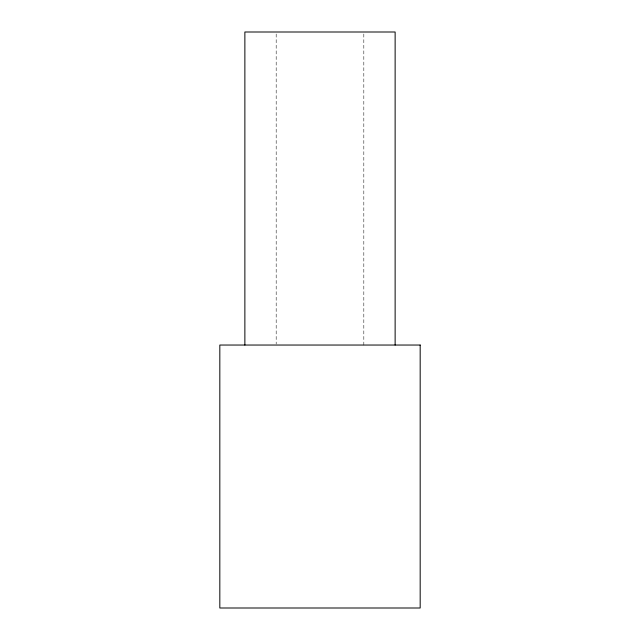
<?xml version="1.0" encoding="UTF-8"?>
<svg xmlns="http://www.w3.org/2000/svg" width="640" height="640" viewBox="0 0 640 640"><rect width="100%" height="100%" fill="white"/><g stroke="black" fill="none" stroke-linecap="round" stroke-linejoin="round"><path stroke-width="0.48" stroke-dasharray="3.2 2.4" d="M363.824 33.992L363.824 345.04M276.176 33.992L276.176 344.048"/><path stroke-width="0.96" d="M395.128 345.04L395.128 32L244.872 32L244.872 345.04M420.176 345.04L219.824 345.04L219.824 608L420.176 608L420.176 345.04"/></g></svg>
